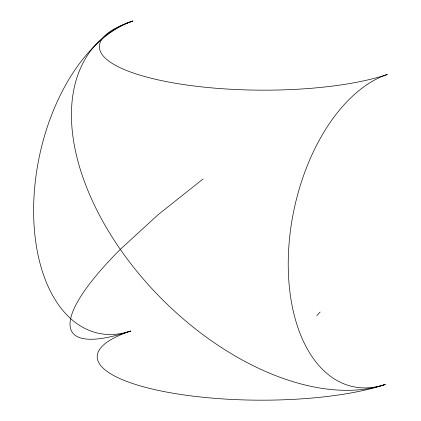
<?xml version="1.0" encoding="UTF-8"?>
<svg xmlns="http://www.w3.org/2000/svg" width="421" height="421" viewBox="0 0 421 421"><rect width="100%" height="100%" fill="white"/><g stroke="black" fill="none" stroke-linecap="round" stroke-linejoin="round"><path stroke-width="0.63" d="M316.86 315.624L320.128 312.05M203.085 178.972L158.264 214.573L120.311 249.369A227.272 51.957 -34.8 0 0 130.594 331.059A160.701 42.405 0.4 0 0 159.843 390.72A160.701 42.405 0.4 0 0 385.22 384.468A160.701 94.362 -78.2 0 1 288.238 262.42A160.701 94.362 -78.2 0 1 387.383 74.459A160.701 42.405 0.4 0 1 162.011 80.711A160.701 42.405 0.4 0 1 132.762 21.05A160.701 94.362 -78.2 0 0 33.617 209.011A160.701 94.362 -78.2 0 0 130.594 331.059M385.22 384.468A227.272 136.767 45 0 1 120.311 249.369A227.272 136.767 45 0 1 132.762 21.05"/></g></svg>
